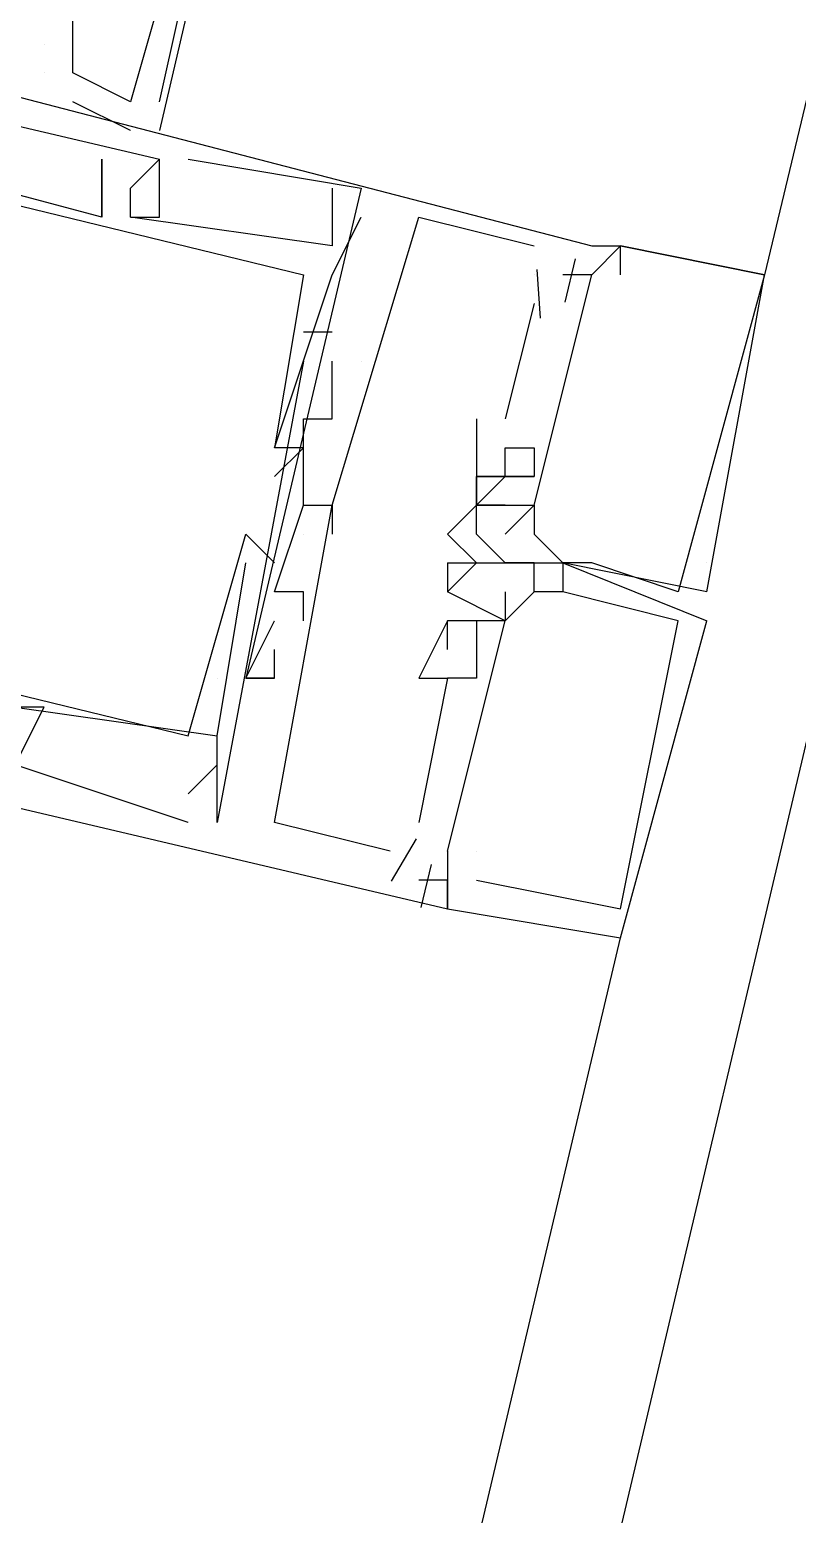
# Model space of a CAD drawing. Header units: feet. Extents: x -84 to 198, y -22 to 181.
# Drawn here: x 115.98 to 116.335, y 67.471 to 68.158 of the extents above; entities that cross this region are included whole.
import ezdxf

# ---------------------------------------------------------------- set-up
doc = ezdxf.new("R2010")
doc.units = ezdxf.units.FT
doc.layers.add('A-LINEA', color=7, linetype='CONTINUOUS')

msp = doc.modelspace()

# ---------------------------------------------------------------- linework, layer by layer
at = {"layer": 'A-LINEA'}
for p, q in [((121.84, 91.1111), (114.56, 60.2978)), ((117.9733, 74.9778), (116.32, 68.0444)), ((116.1333, 68.5111), (116.04, 68.1111)), ((115.9867, 68.1511), (115.9867, 68.1511)), ((115.9867, 68.1511), (115.9867, 68.1511)), ((115.9867, 68.1511), (115.9867, 68.1511)), ((115.9867, 68.1378), (115.9867, 68.1378)), ((115.9867, 68.1378), (115.9867, 68.1378)), ((115.9867, 68.1378), (115.9867, 68.1378)), ((115.9867, 68.1378), (115.9867, 68.1378)), ((115.9867, 68.1378), (115.9867, 68.1378)), ((115.9867, 68.1378), (115.9867, 68.1378)), ((116, 68.1378), (116, 68.1378)), ((116, 68.1378), (116, 68.1378)), ((116, 68.1378), (116, 68.1378)), ((116, 68.1244), (116, 68.1244)), ((116, 68.1244), (116, 68.1244)), ((116, 68.1244), (116, 68.1244)), ((116.0267, 68.1244), (116.0267, 68.1244)), ((116.0267, 68.1244), (116.0267, 68.1244)), ((116.0267, 68.1244), (116.0267, 68.1244)), ((116.0267, 68.1244), (116.0267, 68.1244)), ((116.0267, 68.1244), (116.0267, 68.1244)), ((116.0267, 68.1244), (116.0267, 68.1244)), ((116.04, 68.1244), (116.04, 68.1244)), ((116.04, 68.1244), (116.04, 68.1244)), ((116.04, 68.1244), (116.04, 68.1244)), ((116.0267, 68.1111), (116.0267, 68.1111)), ((116.0267, 68.1111), (116.0267, 68.1111)), ((116.0267, 68.1111), (116.0267, 68.1111)), ((116.0133, 68.0978), (116.0133, 68.0978)), ((116.0133, 68.0978), (116.0133, 68.0978)), ((116.0133, 68.0978), (116.0133, 68.0978)), ((116.0133, 68.0978), (116.0133, 68.0978)), ((116.0133, 68.0978), (116.0133, 68.0978)), ((116.0133, 68.0978), (116.0133, 68.0978)), ((116.0267, 68.0978), (116.0267, 68.0978)), ((116.0267, 68.0978), (116.0267, 68.0978)), ((116.0267, 68.0978), (116.0267, 68.0978)), ((116.0267, 68.0978), (116.0267, 68.0978)), ((116.0267, 68.0978), (116.0267, 68.0978)), ((116.0267, 68.0978), (116.0267, 68.0978)), ((116.0267, 68.0978), (116.0267, 68.0978)), ((116.0267, 68.0978), (116.0267, 68.0978)), ((116.0267, 68.0978), (116.0267, 68.0978)), ((116.0267, 68.0978), (116.0267, 68.0978)), ((116.0267, 68.0978), (116.0267, 68.0978)), ((116.0267, 68.0978), (116.0267, 68.0978)), ((116.0267, 68.0978), (116.0267, 68.0978)), ((116.0267, 68.0978), (116.0267, 68.0978)), ((116.0267, 68.0978), (116.0267, 68.0978)), ((116.04, 68.0978), (116.04, 68.0978)), ((116.04, 68.0978), (116.04, 68.0978)), ((116.04, 68.0978), (116.04, 68.0978)), ((116.04, 68.0978), (116.04, 68.0978)), ((116.04, 68.0978), (116.04, 68.0978)), ((116.04, 68.0978), (116.04, 68.0978)), ((116.0533, 68.0978), (116.0533, 68.0978)), ((116.0533, 68.0978), (116.0533, 68.0978)), ((116.0533, 68.0978), (116.0533, 68.0978)), ((116.0267, 68.0844), (116.0267, 68.0844)), ((116.0267, 68.0844), (116.0267, 68.0844)), ((116.0267, 68.0844), (116.0267, 68.0844)), ((116.0267, 68.0844), (116.0267, 68.0844)), ((116.0267, 68.0844), (116.0267, 68.0844)), ((116.0267, 68.0844), (116.0267, 68.0844)), ((116.0267, 68.0844), (116.0267, 68.0844)), ((116.0267, 68.0844), (116.0267, 68.0844)), ((116.0267, 68.0844), (116.0267, 68.0844)), ((116.12, 68.0844), (116.12, 68.0844)), ((116.12, 68.0844), (116.12, 68.0844)), ((116.12, 68.0844), (116.12, 68.0844)), ((116.12, 68.0844), (116.12, 68.0844)), ((116.12, 68.0844), (116.12, 68.0844)), ((116.12, 68.0844), (116.12, 68.0844)), ((116.1333, 68.0844), (116.1333, 68.0844)), ((116.1333, 68.0844), (116.1333, 68.0844)), ((116.1333, 68.0844), (116.1333, 68.0844)), ((116.0133, 68.0711), (116.0133, 68.0711)), ((116.0133, 68.0711), (116.0133, 68.0711)), ((116.0133, 68.0711), (116.0133, 68.0711)), ((116.0133, 68.0711), (116.0133, 68.0711)), ((116.0133, 68.0711), (116.0133, 68.0711)), ((116.0133, 68.0711), (116.0133, 68.0711)), ((116.0267, 68.0711), (116.0267, 68.0711)), ((116.0267, 68.0711), (116.0267, 68.0711)), ((116.0267, 68.0711), (116.0267, 68.0711)), ((116.0267, 68.0711), (116.0267, 68.0711)), ((116.0267, 68.0711), (116.0267, 68.0711)), ((116.0267, 68.0711), (116.0267, 68.0711)), ((116.0267, 68.0711), (116.0267, 68.0711)), ((116.0267, 68.0711), (116.0267, 68.0711)), ((116.0267, 68.0711), (116.0267, 68.0711)), ((116.04, 68.0711), (116.04, 68.0711)), ((116.04, 68.0711), (116.04, 68.0711)), ((116.04, 68.0711), (116.04, 68.0711)), ((116.1333, 68.0711), (116.1333, 68.0711)), ((116.1333, 68.0711), (116.1333, 68.0711)), ((116.1333, 68.0711), (116.1333, 68.0711)), ((116.1333, 68.0711), (116.1333, 68.0711)), ((116.1333, 68.0711), (116.1333, 68.0711)), ((116.1333, 68.0711), (116.1333, 68.0711)), ((116.16, 68.0711), (116.16, 68.0711)), ((116.16, 68.0711), (116.16, 68.0711)), ((116.16, 68.0711), (116.16, 68.0711)), ((116.12, 68.0578), (116.12, 68.0578)), ((116.12, 68.0578), (116.12, 68.0578)), ((116.12, 68.0578), (116.12, 68.0578)), ((116.12, 68.0578), (116.12, 68.0578)), ((116.12, 68.0578), (116.12, 68.0578)), ((116.12, 68.0578), (116.12, 68.0578)), ((116.2133, 68.0578), (116.2133, 68.0578)), ((116.2133, 68.0578), (116.2133, 68.0578)), ((116.2133, 68.0578), (116.2133, 68.0578)), ((116.24, 68.0578), (116.24, 68.0578)), ((116.24, 68.0578), (116.24, 68.0578)), ((116.24, 68.0578), (116.24, 68.0578)), ((116.24, 68.0578), (116.24, 68.0578)), ((116.24, 68.0578), (116.24, 68.0578)), ((116.24, 68.0578), (116.24, 68.0578)), ((116.2533, 68.0578), (116.2533, 68.0578)), ((116.2533, 68.0578), (116.2533, 68.0578)), ((116.2533, 68.0578), (116.2533, 68.0578)), ((116.2533, 68.0578), (116.2533, 68.0578)), ((116.2533, 68.0578), (116.2533, 68.0578)), ((116.2533, 68.0578), (116.2533, 68.0578)), ((116.2533, 68.0578), (116.2533, 68.0578)), ((116.2533, 68.0578), (116.2533, 68.0578)), ((116.2533, 68.0578), (116.2533, 68.0578)), ((116.2533, 68.0578), (116.2533, 68.0578)), ((116.2533, 68.0578), (116.2533, 68.0578)), ((116.2533, 68.0578), (116.2533, 68.0578)), ((116.2533, 68.0578), (116.2533, 68.0578)), ((116.2533, 68.0578), (116.2533, 68.0578)), ((116.2533, 68.0578), (116.2533, 68.0578)), ((116.2323, 68.0517), (116.2276, 68.0317)), ((116.2323, 68.0517), (116.2276, 68.0317)), ((116.2323, 68.0517), (116.2276, 68.0317)), ((116.1067, 68.0444), (116.1067, 68.0444)), ((116.1067, 68.0444), (116.1067, 68.0444)), ((116.1067, 68.0444), (116.1067, 68.0444)), ((116.1067, 68.0444), (116.1067, 68.0444)), ((116.1067, 68.0444), (116.1067, 68.0444)), ((116.1067, 68.0444), (116.1067, 68.0444)), ((116.12, 68.0444), (116.12, 68.0444)), ((116.12, 68.0444), (116.12, 68.0444)), ((116.12, 68.0444), (116.12, 68.0444)), ((116.12, 68.0444), (116.12, 68.0444)), ((116.12, 68.0444), (116.12, 68.0444)), ((116.12, 68.0444), (116.12, 68.0444)), ((116.2133, 68.0444), (116.2133, 68.0444)), ((116.2133, 68.0444), (116.2133, 68.0444)), ((116.2133, 68.0444), (116.2133, 68.0444)), ((116.2146, 68.0469), (116.2162, 68.0243)), ((116.2146, 68.0469), (116.2162, 68.0243)), ((116.2146, 68.0469), (116.2162, 68.0243)), ((116.2267, 68.0444), (116.2267, 68.0444)), ((116.2267, 68.0444), (116.2267, 68.0444)), ((116.2267, 68.0444), (116.2267, 68.0444)), ((116.24, 68.0444), (116.24, 68.0444)), ((116.24, 68.0444), (116.24, 68.0444)), ((116.24, 68.0444), (116.24, 68.0444)), ((116.24, 68.0444), (116.24, 68.0444)), ((116.24, 68.0444), (116.24, 68.0444)), ((116.24, 68.0444), (116.24, 68.0444)), ((116.24, 68.0444), (116.24, 68.0444)), ((116.24, 68.0444), (116.24, 68.0444)), ((116.24, 68.0444), (116.24, 68.0444)), ((116.2533, 68.0444), (116.2533, 68.0444)), ((116.2533, 68.0444), (116.2533, 68.0444)), ((116.2533, 68.0444), (116.2533, 68.0444)), ((116.2533, 68.0444), (116.2533, 68.0444)), ((116.2533, 68.0444), (116.2533, 68.0444)), ((116.2533, 68.0444), (116.2533, 68.0444)), ((116.32, 68.0444), (116.32, 68.0444)), ((116.32, 68.0444), (116.32, 68.0444)), ((116.32, 68.0444), (116.32, 68.0444)), ((116.32, 68.0444), (116.32, 68.0444)), ((116.32, 68.0444), (116.32, 68.0444)), ((116.32, 68.0444), (116.32, 68.0444)), ((116.32, 68.0444), (116.32, 68.0444)), ((116.32, 68.0444), (116.32, 68.0444)), ((116.32, 68.0444), (116.32, 68.0444)), ((116.32, 68.0444), (116.32, 68.0444)), ((116.32, 68.0444), (116.32, 68.0444)), ((116.32, 68.0444), (116.32, 68.0444)), ((116.2133, 68.0311), (116.2, 67.9778)), ((116.2133, 68.0311), (116.2, 67.9778)), ((116.2133, 68.0311), (116.2, 67.9778)), ((116.2133, 68.0311), (116.2133, 68.0311)), ((116.2133, 68.0311), (116.2133, 68.0311)), ((116.2133, 68.0311), (116.2133, 68.0311)), ((116.12, 68.0178), (116.1067, 68.0178)), ((116.1067, 68.0178), (116.1067, 68.0178)), ((116.12, 68.0178), (116.1067, 68.0178)), ((116.1067, 68.0178), (116.1067, 68.0178)), ((116.12, 68.0178), (116.1067, 68.0178)), ((116.1067, 68.0178), (116.1067, 68.0178)), ((116.12, 68.0178), (116.12, 68.0178)), ((116.12, 68.0178), (116.12, 68.0178)), ((116.12, 68.0178), (116.12, 68.0178)), ((116.1067, 68.0044), (116.0667, 67.7911)), ((116.1067, 68.0044), (116.0667, 67.7911)), ((116.1067, 68.0044), (116.0667, 67.7911)), ((116.1067, 68.0044), (116.1067, 68.0044)), ((116.1067, 68.0044), (116.1067, 68.0044)), ((116.1067, 68.0044), (116.1067, 68.0044)), ((116.12, 67.9778), (116.12, 68.0044)), ((116.12, 68.0044), (116.12, 68.0044)), ((116.12, 68.0044), (116.12, 68.0044)), ((116.12, 67.9778), (116.12, 68.0044)), ((116.12, 68.0044), (116.12, 68.0044)), ((116.12, 68.0044), (116.12, 68.0044)), ((116.12, 67.9778), (116.12, 68.0044)), ((116.12, 68.0044), (116.12, 68.0044)), ((116.12, 68.0044), (116.12, 68.0044)), ((116.1333, 68.0044), (116.1333, 68.0044)), ((116.1333, 68.0044), (116.1333, 68.0044)), ((116.1333, 68.0044), (116.1333, 68.0044)), ((116.1333, 68.0044), (116.1333, 68.0044)), ((116.1333, 68.0044), (116.1333, 68.0044)), ((116.1333, 68.0044), (116.1333, 68.0044)), ((116.12, 67.9911), (116.12, 67.9911)), ((116.12, 67.9911), (116.12, 67.9911)), ((116.12, 67.9911), (116.12, 67.9911)), ((116.1067, 67.9778), (116.1067, 67.9778)), ((116.1067, 67.9778), (116.1067, 67.9778)), ((116.1067, 67.9778), (116.1067, 67.9778)), ((116.12, 67.9778), (116.12, 67.9778)), ((116.12, 67.9778), (116.12, 67.9778)), ((116.12, 67.9778), (116.12, 67.9778)), ((116.12, 67.9778), (116.12, 67.9778)), ((116.12, 67.9778), (116.12, 67.9778)), ((116.12, 67.9778), (116.12, 67.9778)), ((116.1867, 67.9778), (116.1867, 67.9778)), ((116.1867, 67.9778), (116.1867, 67.9778)), ((116.1867, 67.9778), (116.1867, 67.9778)), ((116.2, 67.9778), (116.2, 67.9778)), ((116.2, 67.9778), (116.2, 67.9778)), ((116.2, 67.9778), (116.2, 67.9778)), ((116.2, 67.9778), (116.2, 67.9778)), ((116.2, 67.9778), (116.2, 67.9778)), ((116.2, 67.9778), (116.2, 67.9778)), ((116.0933, 67.9644), (116.0933, 67.9644)), ((116.0933, 67.9644), (116.0933, 67.9644)), ((116.0933, 67.9644), (116.0933, 67.9644)), ((116.0933, 67.9644), (116.0933, 67.9644)), ((116.0933, 67.9644), (116.0933, 67.9644)), ((116.0933, 67.9644), (116.0933, 67.9644)), ((116.0933, 67.9644), (116.0933, 67.9644)), ((116.0933, 67.9644), (116.0933, 67.9644)), ((116.0933, 67.9644), (116.0933, 67.9644)), ((116.0933, 67.9644), (116.0933, 67.9644)), ((116.0933, 67.9644), (116.0933, 67.9644)), ((116.0933, 67.9644), (116.0933, 67.9644)), ((116.1067, 67.9644), (116.1067, 67.9644)), ((116.1067, 67.9644), (116.1067, 67.9644)), ((116.1067, 67.9644), (116.1067, 67.9644)), ((116.1067, 67.9644), (116.1067, 67.9644)), ((116.1067, 67.9644), (116.1067, 67.9644)), ((116.1067, 67.9644), (116.1067, 67.9644)), ((116.2, 67.9644), (116.2, 67.9644)), ((116.2, 67.9644), (116.2, 67.9644)), ((116.2, 67.9644), (116.2, 67.9644)), ((116.2133, 67.9644), (116.2133, 67.9644)), ((116.2133, 67.9644), (116.2133, 67.9644)), ((116.2133, 67.9644), (116.2133, 67.9644)), ((116.0933, 67.9511), (116.0933, 67.9511)), ((116.0933, 67.9511), (116.0933, 67.9511)), ((116.0933, 67.9511), (116.0933, 67.9511)), ((116.0933, 67.9511), (116.0933, 67.9511)), ((116.0933, 67.9511), (116.0933, 67.9511)), ((116.0933, 67.9511), (116.0933, 67.9511)), ((116.1867, 67.9511), (116.1867, 67.9511)), ((116.1867, 67.9511), (116.1867, 67.9511)), ((116.1867, 67.9511), (116.1867, 67.9511)), ((116.1867, 67.9511), (116.1867, 67.9511)), ((116.1867, 67.9511), (116.1867, 67.9511)), ((116.1867, 67.9511), (116.1867, 67.9511)), ((116.1867, 67.9511), (116.1867, 67.9511)), ((116.1867, 67.9511), (116.1867, 67.9511)), ((116.1867, 67.9511), (116.1867, 67.9511)), ((116.1867, 67.9511), (116.1867, 67.9511)), ((116.1867, 67.9511), (116.1867, 67.9511)), ((116.1867, 67.9511), (116.1867, 67.9511)), ((116.1867, 67.9511), (116.1867, 67.9511)), ((116.1867, 67.9511), (116.1867, 67.9511)), ((116.1867, 67.9511), (116.1867, 67.9511)), ((116.1867, 67.9511), (116.1867, 67.9511)), ((116.1867, 67.9511), (116.1867, 67.9511)), ((116.1867, 67.9511), (116.1867, 67.9511)), ((116.1867, 67.9511), (116.1867, 67.9511)), ((116.1867, 67.9511), (116.1867, 67.9511)), ((116.1867, 67.9511), (116.1867, 67.9511)), ((116.2, 67.9511), (116.2, 67.9511)), ((116.2, 67.9511), (116.2, 67.9511)), ((116.2, 67.9511), (116.2, 67.9511)), ((116.2, 67.9511), (116.2, 67.9511)), ((116.2, 67.9511), (116.2, 67.9511)), ((116.2, 67.9511), (116.2, 67.9511)), ((116.2, 67.9511), (116.2, 67.9511)), ((116.2, 67.9511), (116.2, 67.9511)), ((116.2, 67.9511), (116.2, 67.9511)), ((116.2133, 67.9511), (116.2133, 67.9511)), ((116.2133, 67.9511), (116.2133, 67.9511)), ((116.2133, 67.9511), (116.2133, 67.9511)), ((116.2133, 67.9511), (116.2133, 67.9511)), ((116.2133, 67.9511), (116.2133, 67.9511)), ((116.2133, 67.9511), (116.2133, 67.9511)), ((116.1067, 67.9378), (116.1067, 67.9378)), ((116.1067, 67.9378), (116.1067, 67.9378)), ((116.1067, 67.9378), (116.1067, 67.9378)), ((116.1067, 67.9378), (116.1067, 67.9378)), ((116.1067, 67.9378), (116.1067, 67.9378)), ((116.1067, 67.9378), (116.1067, 67.9378)), ((116.12, 67.9378), (116.12, 67.9378)), ((116.12, 67.9378), (116.12, 67.9378)), ((116.12, 67.9378), (116.12, 67.9378)), ((116.12, 67.9378), (116.12, 67.9378)), ((116.12, 67.9378), (116.12, 67.9378)), ((116.12, 67.9378), (116.12, 67.9378)), ((116.12, 67.9378), (116.12, 67.9378)), ((116.12, 67.9378), (116.12, 67.9378)), ((116.12, 67.9378), (116.12, 67.9378)), ((116.1867, 67.9378), (116.1867, 67.9378)), ((116.1867, 67.9378), (116.1867, 67.9378)), ((116.1867, 67.9378), (116.1867, 67.9378)), ((116.1867, 67.9378), (116.1867, 67.9378)), ((116.1867, 67.9378), (116.1867, 67.9378)), ((116.1867, 67.9378), (116.1867, 67.9378)), ((116.1867, 67.9378), (116.1867, 67.9378)), ((116.1867, 67.9378), (116.1867, 67.9378)), ((116.1867, 67.9378), (116.1867, 67.9378)), ((116.1867, 67.9378), (116.1867, 67.9378)), ((116.1867, 67.9378), (116.1867, 67.9378)), ((116.1867, 67.9378), (116.1867, 67.9378)), ((116.1867, 67.9378), (116.1867, 67.9378)), ((116.1867, 67.9378), (116.1867, 67.9378)), ((116.1867, 67.9378), (116.1867, 67.9378)), ((116.1867, 67.9378), (116.1867, 67.9378)), ((116.1867, 67.9378), (116.1867, 67.9378)), ((116.1867, 67.9378), (116.1867, 67.9378)), ((116.1867, 67.9378), (116.1867, 67.9378)), ((116.1867, 67.9378), (116.1867, 67.9378)), ((116.1867, 67.9378), (116.1867, 67.9378)), ((116.1867, 67.9378), (116.1867, 67.9378)), ((116.1867, 67.9378), (116.1867, 67.9378)), ((116.1867, 67.9378), (116.1867, 67.9378)), ((116.1867, 67.9378), (116.1867, 67.9378)), ((116.1867, 67.9378), (116.1867, 67.9378)), ((116.1867, 67.9378), (116.1867, 67.9378)), ((116.2, 67.9378), (116.2, 67.9378)), ((116.2, 67.9378), (116.2, 67.9378)), ((116.2, 67.9378), (116.2, 67.9378)), ((116.2, 67.9378), (116.2, 67.9378)), ((116.2, 67.9378), (116.2, 67.9378)), ((116.2, 67.9378), (116.2, 67.9378)), ((116.2133, 67.9378), (116.2133, 67.9378)), ((116.2133, 67.9378), (116.2133, 67.9378)), ((116.2133, 67.9378), (116.2133, 67.9378)), ((116.2133, 67.9378), (116.2133, 67.9378)), ((116.2133, 67.9378), (116.2133, 67.9378)), ((116.2133, 67.9378), (116.2133, 67.9378)), ((116.2133, 67.9378), (116.2133, 67.9378)), ((116.2133, 67.9378), (116.2133, 67.9378)), ((116.2133, 67.9378), (116.2133, 67.9378)), ((116.2133, 67.9378), (116.2133, 67.9378)), ((116.2133, 67.9378), (116.2133, 67.9378)), ((116.2133, 67.9378), (116.2133, 67.9378)), ((116.2133, 67.9378), (116.2133, 67.9378)), ((116.2133, 67.9378), (116.2133, 67.9378)), ((116.2133, 67.9378), (116.2133, 67.9378)), ((116.08, 67.9244), (116.08, 67.9244)), ((116.08, 67.9244), (116.08, 67.9244)), ((116.08, 67.9244), (116.08, 67.9244)), ((116.1067, 67.9244), (116.1067, 67.9244)), ((116.1067, 67.9244), (116.1067, 67.9244)), ((116.1067, 67.9244), (116.1067, 67.9244)), ((116.1067, 67.9244), (116.1067, 67.9244)), ((116.1067, 67.9244), (116.1067, 67.9244)), ((116.1067, 67.9244), (116.1067, 67.9244)), ((116.12, 67.9244), (116.12, 67.9244)), ((116.12, 67.9244), (116.12, 67.9244)), ((116.12, 67.9244), (116.12, 67.9244)), ((116.12, 67.9244), (116.12, 67.9244)), ((116.12, 67.9244), (116.12, 67.9244)), ((116.12, 67.9244), (116.12, 67.9244)), ((116.12, 67.9244), (116.12, 67.9244)), ((116.12, 67.9244), (116.12, 67.9244)), ((116.12, 67.9244), (116.12, 67.9244)), ((116.1867, 67.9111), (116.1733, 67.9244)), ((116.1733, 67.9244), (116.1733, 67.9244)), ((116.1867, 67.9111), (116.1733, 67.9244)), ((116.1733, 67.9244), (116.1733, 67.9244)), ((116.1867, 67.9111), (116.1733, 67.9244)), ((116.1733, 67.9244), (116.1733, 67.9244)), ((116.1733, 67.9244), (116.1733, 67.9244)), ((116.1733, 67.9244), (116.1733, 67.9244)), ((116.1733, 67.9244), (116.1733, 67.9244)), ((116.1733, 67.9244), (116.1733, 67.9244)), ((116.1733, 67.9244), (116.1733, 67.9244)), ((116.1733, 67.9244), (116.1733, 67.9244)), ((116.1867, 67.9244), (116.1867, 67.9244)), ((116.1867, 67.9244), (116.1867, 67.9244)), ((116.1867, 67.9244), (116.1867, 67.9244)), ((116.1867, 67.9244), (116.1867, 67.9244)), ((116.1867, 67.9244), (116.1867, 67.9244)), ((116.1867, 67.9244), (116.1867, 67.9244)), ((116.2, 67.9244), (116.2, 67.9244)), ((116.2, 67.9244), (116.2, 67.9244)), ((116.2, 67.9244), (116.2, 67.9244)), ((116.2, 67.9244), (116.2, 67.9244)), ((116.2, 67.9244), (116.2, 67.9244)), ((116.2, 67.9244), (116.2, 67.9244)), ((116.2133, 67.9244), (116.2133, 67.9244)), ((116.2133, 67.9244), (116.2133, 67.9244)), ((116.2133, 67.9244), (116.2133, 67.9244)), ((116.2133, 67.9244), (116.2133, 67.9244)), ((116.2133, 67.9244), (116.2133, 67.9244)), ((116.2133, 67.9244), (116.2133, 67.9244)), ((116.08, 67.9111), (116.08, 67.9111)), ((116.08, 67.9111), (116.08, 67.9111)), ((116.08, 67.9111), (116.08, 67.9111)), ((116.0933, 67.9111), (116.0933, 67.9111)), ((116.0933, 67.9111), (116.0933, 67.9111)), ((116.0933, 67.9111), (116.0933, 67.9111)), ((116.1733, 67.9111), (116.1733, 67.8978)), ((116.1733, 67.9111), (116.1733, 67.9111)), ((116.1733, 67.9111), (116.1733, 67.8978)), ((116.1733, 67.9111), (116.1733, 67.9111)), ((116.1733, 67.9111), (116.1733, 67.8978)), ((116.1733, 67.9111), (116.1733, 67.9111)), ((116.1733, 67.9111), (116.1867, 67.9111)), ((116.1733, 67.9111), (116.1733, 67.9111)), ((116.1733, 67.9111), (116.1867, 67.9111)), ((116.1733, 67.9111), (116.1733, 67.9111)), ((116.1733, 67.9111), (116.1867, 67.9111)), ((116.1733, 67.9111), (116.1733, 67.9111)), ((116.1733, 67.9111), (116.1867, 67.9111)), ((116.1733, 67.9111), (116.1733, 67.9111)), ((116.1733, 67.9111), (116.1867, 67.9111)), ((116.1733, 67.9111), (116.1733, 67.9111)), ((116.1733, 67.9111), (116.1867, 67.9111)), ((116.1733, 67.9111), (116.1733, 67.9111)), ((116.1867, 67.9111), (116.1867, 67.9111)), ((116.1867, 67.9111), (116.1867, 67.9111)), ((116.1867, 67.9111), (116.1867, 67.9111)), ((116.1867, 67.9111), (116.1867, 67.9111)), ((116.1867, 67.9111), (116.1867, 67.9111)), ((116.1867, 67.9111), (116.1867, 67.9111)), ((116.1867, 67.9111), (116.1867, 67.9111)), ((116.1867, 67.9111), (116.1867, 67.9111)), ((116.1867, 67.9111), (116.1867, 67.9111)), ((116.1867, 67.9111), (116.1867, 67.9111)), ((116.1867, 67.9111), (116.1867, 67.9111)), ((116.1867, 67.9111), (116.1867, 67.9111)), ((116.2, 67.9111), (116.2, 67.9111)), ((116.2, 67.9111), (116.2, 67.9111)), ((116.2, 67.9111), (116.2, 67.9111)), ((116.2, 67.9111), (116.2, 67.9111)), ((116.2, 67.9111), (116.2, 67.9111)), ((116.2, 67.9111), (116.2, 67.9111)), ((116.2, 67.9111), (116.2, 67.9111)), ((116.2, 67.9111), (116.2, 67.9111)), ((116.2, 67.9111), (116.2, 67.9111)), ((116.2, 67.9111), (116.2, 67.9111)), ((116.2, 67.9111), (116.2, 67.9111)), ((116.2, 67.9111), (116.2, 67.9111)), ((116.2, 67.9111), (116.2, 67.9111)), ((116.2, 67.9111), (116.2, 67.9111)), ((116.2, 67.9111), (116.2, 67.9111)), ((116.2, 67.9111), (116.2, 67.9111)), ((116.2, 67.9111), (116.2, 67.9111)), ((116.2, 67.9111), (116.2, 67.9111)), ((116.2133, 67.9111), (116.2133, 67.9111)), ((116.2133, 67.9111), (116.2133, 67.9111)), ((116.2133, 67.9111), (116.2133, 67.9111)), ((116.2133, 67.9111), (116.2133, 67.9111)), ((116.2133, 67.9111), (116.2133, 67.9111)), ((116.2133, 67.9111), (116.2133, 67.9111)), ((116.2133, 67.9111), (116.2133, 67.9111)), ((116.2133, 67.9111), (116.2133, 67.9111)), ((116.2133, 67.9111), (116.2133, 67.9111)), ((116.2267, 67.9111), (116.2267, 67.9111)), ((116.2267, 67.9111), (116.2267, 67.9111)), ((116.2267, 67.9111), (116.2267, 67.9111)), ((116.2267, 67.9111), (116.2267, 67.9111)), ((116.2267, 67.9111), (116.2267, 67.9111)), ((116.2267, 67.9111), (116.2267, 67.9111)), ((116.2267, 67.9111), (116.2267, 67.9111)), ((116.2267, 67.9111), (116.2267, 67.9111)), ((116.2267, 67.9111), (116.2267, 67.9111)), ((116.2267, 67.9111), (116.2267, 67.9111)), ((116.2267, 67.9111), (116.2267, 67.9111)), ((116.2267, 67.9111), (116.2267, 67.9111)), ((116.2267, 67.9111), (116.2267, 67.9111)), ((116.2267, 67.9111), (116.2267, 67.9111)), ((116.2267, 67.9111), (116.2267, 67.9111)), ((116.2267, 67.9111), (116.2267, 67.9111)), ((116.2267, 67.9111), (116.2267, 67.9111)), ((116.2267, 67.9111), (116.2267, 67.9111)), ((116.2267, 67.9111), (116.2267, 67.9111)), ((116.2267, 67.9111), (116.2267, 67.9111)), ((116.2267, 67.9111), (116.2267, 67.9111)), ((116.24, 67.9111), (116.24, 67.9111)), ((116.24, 67.9111), (116.24, 67.9111)), ((116.24, 67.9111), (116.24, 67.9111)), ((116.24, 67.9111), (116.24, 67.9111)), ((116.24, 67.9111), (116.24, 67.9111)), ((116.24, 67.9111), (116.24, 67.9111)), ((116.24, 67.9111), (116.24, 67.9111)), ((116.24, 67.9111), (116.24, 67.9111)), ((116.24, 67.9111), (116.24, 67.9111)), ((116.24, 67.9111), (116.24, 67.9111)), ((116.24, 67.9111), (116.24, 67.9111)), ((116.24, 67.9111), (116.24, 67.9111)), ((116.2933, 67.9111), (116.2933, 67.9111)), ((116.2933, 67.9111), (116.2933, 67.9111)), ((116.0933, 67.8978), (116.0933, 67.8978)), ((116.0933, 67.8978), (116.0933, 67.8978)), ((116.0933, 67.8978), (116.0933, 67.8978)), ((116.1067, 67.8978), (116.1067, 67.8978)), ((116.1067, 67.8978), (116.1067, 67.8978)), ((116.1067, 67.8978), (116.1067, 67.8978)), ((116.1733, 67.8978), (116.1733, 67.8978)), ((116.1733, 67.8978), (116.1733, 67.8978)), ((116.1733, 67.8978), (116.1733, 67.8978)), ((116.1733, 67.8978), (116.1733, 67.8978)), ((116.1733, 67.8978), (116.1733, 67.8978)), ((116.1733, 67.8978), (116.1733, 67.8978)), ((116.2, 67.8978), (116.2, 67.8978)), ((116.2, 67.8978), (116.2, 67.8978)), ((116.2, 67.8978), (116.2, 67.8978)), ((116.2133, 67.8978), (116.2133, 67.8978)), ((116.2133, 67.8978), (116.2133, 67.8978)), ((116.2133, 67.8978), (116.2133, 67.8978)), ((116.2133, 67.8978), (116.2133, 67.8978)), ((116.2133, 67.8978), (116.2133, 67.8978)), ((116.2133, 67.8978), (116.2133, 67.8978)), ((116.2267, 67.8978), (116.2267, 67.8978)), ((116.2267, 67.8978), (116.2267, 67.8978)), ((116.2267, 67.8978), (116.2267, 67.8978)), ((116.2267, 67.8978), (116.2267, 67.8978)), ((116.2267, 67.8978), (116.2267, 67.8978)), ((116.2267, 67.8978), (116.2267, 67.8978)), ((116.28, 67.8978), (116.28, 67.8978)), ((116.28, 67.8978), (116.28, 67.8978)), ((116.28, 67.8978), (116.28, 67.8978)), ((116.28, 67.8978), (116.28, 67.8978)), ((116.28, 67.8978), (116.28, 67.8978)), ((116.28, 67.8978), (116.28, 67.8978)), ((116.2933, 67.8978), (116.2933, 67.8978)), ((116.2933, 67.8978), (116.2933, 67.8978)), ((116.2933, 67.8978), (116.2933, 67.8978)), ((116.2933, 67.8978), (116.2933, 67.8978)), ((116.2933, 67.8978), (116.2933, 67.8978)), ((116.2933, 67.8978), (116.2933, 67.8978)), ((116.2933, 67.8978), (116.2933, 67.8978)), ((116.2933, 67.8978), (116.2933, 67.8978)), ((116.2933, 67.8978), (116.2933, 67.8978)), ((116.0933, 67.8844), (116.0933, 67.8844)), ((116.0933, 67.8844), (116.0933, 67.8844)), ((116.0933, 67.8844), (116.0933, 67.8844)), ((116.1067, 67.8844), (116.1067, 67.8844)), ((116.1067, 67.8844), (116.1067, 67.8844)), ((116.1067, 67.8844), (116.1067, 67.8844)), ((116.1733, 67.8844), (116.1733, 67.8844)), ((116.1733, 67.8844), (116.1733, 67.8844)), ((116.1733, 67.8844), (116.1733, 67.8844)), ((116.1733, 67.8844), (116.1733, 67.8844)), ((116.1733, 67.8844), (116.1733, 67.8844)), ((116.1733, 67.8844), (116.1733, 67.8844)), ((116.1867, 67.8844), (116.1867, 67.8844)), ((116.1867, 67.8844), (116.1867, 67.8844)), ((116.1867, 67.8844), (116.1867, 67.8844)), ((116.1867, 67.8844), (116.1867, 67.8844)), ((116.1867, 67.8844), (116.1867, 67.8844)), ((116.1867, 67.8844), (116.1867, 67.8844)), ((116.2, 67.8844), (116.2, 67.8844)), ((116.2, 67.8844), (116.2, 67.8844)), ((116.2, 67.8844), (116.2, 67.8844)), ((116.2, 67.8844), (116.2, 67.8844)), ((116.2, 67.8844), (116.2, 67.8844)), ((116.2, 67.8844), (116.2, 67.8844)), ((116.28, 67.8844), (116.28, 67.8844)), ((116.28, 67.8844), (116.28, 67.8844)), ((116.28, 67.8844), (116.28, 67.8844)), ((116.2933, 67.8844), (116.2933, 67.8844)), ((116.2933, 67.8844), (116.2933, 67.8844)), ((116.2933, 67.8844), (116.2933, 67.8844)), ((116.2933, 67.8844), (116.2933, 67.8844)), ((116.2933, 67.8844), (116.2933, 67.8844)), ((116.2933, 67.8844), (116.2933, 67.8844)), ((116.2933, 67.8844), (116.2933, 67.8844)), ((116.2933, 67.8844), (116.2933, 67.8844)), ((116.2933, 67.8844), (116.2933, 67.8844)), ((116.2933, 67.8844), (116.2933, 67.8844)), ((116.2933, 67.8844), (116.2933, 67.8844)), ((116.0933, 67.8711), (116.0933, 67.8711)), ((116.0933, 67.8711), (116.0933, 67.8711)), ((116.0933, 67.8711), (116.0933, 67.8711)), ((116.1733, 67.8711), (116.1733, 67.8711)), ((116.1733, 67.8711), (116.1733, 67.8711)), ((116.1733, 67.8711), (116.1733, 67.8711)), ((116.1867, 67.8711), (116.1867, 67.8711)), ((116.1867, 67.8711), (116.1867, 67.8711)), ((116.1867, 67.8711), (116.1867, 67.8711)), ((116.0667, 67.8578), (116.0667, 67.8578)), ((116.0667, 67.8578), (116.0667, 67.8578)), ((116.0667, 67.8578), (116.0667, 67.8578)), ((116.0667, 67.8578), (116.0667, 67.8578)), ((116.0667, 67.8578), (116.0667, 67.8578)), ((116.0667, 67.8578), (116.0667, 67.8578)), ((116.08, 67.8578), (116.08, 67.8578)), ((116.08, 67.8578), (116.08, 67.8578)), ((116.08, 67.8578), (116.08, 67.8578)), ((116.08, 67.8578), (116.08, 67.8578)), ((116.08, 67.8578), (116.08, 67.8578)), ((116.08, 67.8578), (116.08, 67.8578)), ((116.08, 67.8578), (116.08, 67.8578)), ((116.08, 67.8578), (116.08, 67.8578)), ((116.08, 67.8578), (116.08, 67.8578)), ((116.0933, 67.8578), (116.0933, 67.8578)), ((116.0933, 67.8578), (116.0933, 67.8578)), ((116.0933, 67.8578), (116.0933, 67.8578)), ((116.0933, 67.8578), (116.0933, 67.8578)), ((116.0933, 67.8578), (116.0933, 67.8578)), ((116.0933, 67.8578), (116.0933, 67.8578)), ((116.16, 67.8578), (116.16, 67.8578)), ((116.16, 67.8578), (116.16, 67.8578)), ((116.16, 67.8578), (116.16, 67.8578)), ((116.1733, 67.8578), (116.1733, 67.8578)), ((116.1733, 67.8578), (116.1733, 67.8578)), ((116.1733, 67.8578), (116.1733, 67.8578)), ((116.1733, 67.8578), (116.1733, 67.8578)), ((116.1733, 67.8578), (116.1733, 67.8578)), ((116.1733, 67.8578), (116.1733, 67.8578)), ((116.1867, 67.8578), (116.1867, 67.8578)), ((116.1867, 67.8578), (116.1867, 67.8578)), ((116.1867, 67.8578), (116.1867, 67.8578)), ((115.9867, 67.8444), (115.9867, 67.8444)), ((115.9867, 67.8444), (115.9867, 67.8444)), ((115.9867, 67.8444), (115.9867, 67.8444)), ((116.0533, 67.8311), (116.0533, 67.8311)), ((116.0533, 67.8311), (116.0533, 67.8311)), ((116.0533, 67.8311), (116.0533, 67.8311)), ((116.0667, 67.8311), (116.0667, 67.8311)), ((116.0667, 67.8311), (116.0667, 67.8311)), ((116.0667, 67.8311), (116.0667, 67.8311)), ((116.0667, 67.8311), (116.0667, 67.8311)), ((116.0667, 67.8311), (116.0667, 67.8311)), ((116.0667, 67.8311), (116.0667, 67.8311)), ((116.0667, 67.8178), (116.0533, 67.8044)), ((116.0667, 67.8178), (116.0533, 67.8044)), ((116.0667, 67.8178), (116.0533, 67.8044)), ((116.0667, 67.8178), (116.0667, 67.8178)), ((116.0667, 67.8178), (116.0667, 67.8178)), ((116.0667, 67.8178), (116.0667, 67.8178)), ((116.0533, 67.8044), (116.0533, 67.8044)), ((116.0533, 67.8044), (116.0533, 67.8044)), ((116.0533, 67.8044), (116.0533, 67.8044)), ((116.0533, 67.7911), (116.0533, 67.7911)), ((116.0533, 67.7911), (116.0533, 67.7911)), ((116.0533, 67.7911), (116.0533, 67.7911)), ((116.0667, 67.7911), (116.0667, 67.7911)), ((116.0667, 67.7911), (116.0667, 67.7911)), ((116.0667, 67.7911), (116.0667, 67.7911)), ((116.0667, 67.7911), (116.0667, 67.7911)), ((116.0667, 67.7911), (116.0667, 67.7911)), ((116.0667, 67.7911), (116.0667, 67.7911)), ((116.0933, 67.7911), (116.0933, 67.7911)), ((116.0933, 67.7911), (116.0933, 67.7911)), ((116.0933, 67.7911), (116.0933, 67.7911)), ((116.16, 67.7911), (116.16, 67.7911)), ((116.16, 67.7911), (116.16, 67.7911)), ((116.16, 67.7911), (116.16, 67.7911)), ((116.1588, 67.7835), (116.1472, 67.764)), ((116.1588, 67.7835), (116.1472, 67.764)), ((116.1588, 67.7835), (116.1472, 67.764)), ((116.1467, 67.7778), (116.1467, 67.7778)), ((116.1467, 67.7778), (116.1467, 67.7778)), ((116.1467, 67.7778), (116.1467, 67.7778)), ((116.1733, 67.7778), (116.1733, 67.7778)), ((116.1733, 67.7778), (116.1733, 67.7778)), ((116.1733, 67.7778), (116.1733, 67.7778)), ((116.1733, 67.7778), (116.1733, 67.7778)), ((116.1733, 67.7778), (116.1733, 67.7778)), ((116.1733, 67.7778), (116.1733, 67.7778)), ((116.1867, 67.7778), (116.1867, 67.7778)), ((116.1867, 67.7778), (116.1867, 67.7778)), ((116.1867, 67.7778), (116.1867, 67.7778)), ((116.1867, 67.7778), (116.1867, 67.7778)), ((116.1867, 67.7778), (116.1867, 67.7778)), ((116.1867, 67.7778), (116.1867, 67.7778)), ((116.1657, 67.7717), (116.1609, 67.7517)), ((116.1657, 67.7717), (116.1609, 67.7517)), ((116.1657, 67.7717), (116.1609, 67.7517)), ((116.16, 67.7644), (116.16, 67.7644)), ((116.16, 67.7644), (116.16, 67.7644)), ((116.16, 67.7644), (116.16, 67.7644)), ((116.1733, 67.7644), (116.1733, 67.7644)), ((116.1733, 67.7644), (116.1733, 67.7644)), ((116.1733, 67.7644), (116.1733, 67.7644)), ((116.1867, 67.7644), (116.1867, 67.7644)), ((116.1867, 67.7644), (116.1867, 67.7644)), ((116.1867, 67.7644), (116.1867, 67.7644)), ((116.1733, 67.7511), (116.1733, 67.7511)), ((116.1733, 67.7511), (116.1733, 67.7511)), ((116.1733, 67.7511), (116.1733, 67.7511)), ((116.1733, 67.7511), (116.1733, 67.7511)), ((116.1733, 67.7511), (116.1733, 67.7511)), ((116.1733, 67.7511), (116.1733, 67.7511)), ((116.2533, 67.7511), (116.2533, 67.7511)), ((116.2533, 67.7511), (116.2533, 67.7511)), ((116.2533, 67.7511), (116.2533, 67.7511)), ((114.6133, 60.8044), (116.2533, 67.7378)), ((116.2533, 67.7378), (116.2533, 67.7378)), ((116.2533, 67.7378), (116.2533, 67.7378)), ((116.2533, 67.7378), (116.2533, 67.7378))]:
    msp.add_line(p, q, dxfattribs=at)
for points in [[(116.04, 68.1244), (116.0667, 68.2444), (116.0533, 68.2578), (116.0533, 68.2444), (116.0667, 68.2444), (116.0533, 68.2178), (116.0533, 68.2311), (116.0533, 68.2178), (116.0267, 68.1244), (116, 68.1378), (116, 68.1644), (115.9867, 68.1644), (115.96, 68.1778), (115.9333, 68.1778), (115.92, 68.1778), (115.9067, 68.1511), (115.8667, 68.1644), (115.8933, 68.2578), (115.9067, 68.2578), (115.8933, 68.2578), (115.9067, 68.2844), (115.9067, 68.2711), (115.9067, 68.2844), (115.7067, 68.3378)], [(116.04, 68.1244), (116.0667, 68.2444), (116.0533, 68.2578), (116.0533, 68.2444), (116.0667, 68.2444), (116.0533, 68.2178), (116.0533, 68.2311), (116.0533, 68.2178), (116.0267, 68.1244), (116, 68.1378), (116, 68.1644), (115.9867, 68.1644), (115.96, 68.1778), (115.9333, 68.1778), (115.92, 68.1778), (115.9067, 68.1511), (115.8667, 68.1644), (115.8933, 68.2578), (115.9067, 68.2578), (115.8933, 68.2578), (115.9067, 68.2844), (115.9067, 68.2711), (115.9067, 68.2844), (115.7067, 68.3378)], [(116.04, 68.1244), (116.0667, 68.2444), (116.0533, 68.2578), (116.0533, 68.2444), (116.0667, 68.2444), (116.0533, 68.2178), (116.0533, 68.2311), (116.0533, 68.2178), (116.0267, 68.1244), (116, 68.1378), (116, 68.1644), (115.9867, 68.1644), (115.96, 68.1778), (115.9333, 68.1778), (115.92, 68.1778), (115.9067, 68.1511), (115.8667, 68.1644), (115.8933, 68.2578), (115.9067, 68.2578), (115.8933, 68.2578), (115.9067, 68.2844), (115.9067, 68.2711), (115.9067, 68.2844), (115.7067, 68.3378)], [(115.5733, 68.2311), (116.24, 68.0578), (116.2533, 68.0578)], [(115.5733, 68.2311), (116.24, 68.0578), (116.2533, 68.0578)], [(115.5733, 68.2311), (116.24, 68.0578), (116.2533, 68.0578)], [(116.0133, 68.0978), (116.0133, 68.0711), (115.6133, 68.1778), (115.6133, 68.1911), (115.5867, 68.1911), (115.5867, 68.2044), (115.5867, 68.1911), (115.6133, 68.1911), (115.5867, 68.0978), (115.5867, 68.0844), (115.6133, 68.1644), (116.1067, 68.0444), (116.0933, 67.9644), (116.0933, 67.9644)], [(115.5867, 68.1778), (115.6, 68.1778), (115.6, 68.1911), (115.5867, 68.1911), (115.5867, 68.2044), (116.04, 68.0978), (116.0267, 68.0844)], [(116.0133, 68.0978), (116.0133, 68.0711), (115.6133, 68.1778), (115.6133, 68.1911), (115.5867, 68.1911), (115.5867, 68.2044), (115.5867, 68.1911), (115.6133, 68.1911), (115.5867, 68.0978), (115.5867, 68.0844), (115.6133, 68.1644), (116.1067, 68.0444), (116.0933, 67.9644), (116.0933, 67.9644)], [(115.5867, 68.1778), (115.6, 68.1778), (115.6, 68.1911), (115.5867, 68.1911), (115.5867, 68.2044), (116.04, 68.0978), (116.0267, 68.0844)], [(116.0133, 68.0978), (116.0133, 68.0711), (115.6133, 68.1778), (115.6133, 68.1911), (115.5867, 68.1911), (115.5867, 68.2044), (115.5867, 68.1911), (115.6133, 68.1911), (115.5867, 68.0978), (115.5867, 68.0844), (115.6133, 68.1644), (116.1067, 68.0444), (116.0933, 67.9644), (116.0933, 67.9644)], [(115.5867, 68.1778), (115.6, 68.1778), (115.6, 68.1911), (115.5867, 68.1911), (115.5867, 68.2044), (116.04, 68.0978), (116.0267, 68.0844)], [(116.0133, 68.0978), (116.0133, 68.0711), (115.6133, 68.1778), (115.6133, 68.1911), (115.5867, 68.1911), (115.5867, 68.2044), (115.5867, 68.1911), (115.6133, 68.1911), (115.5867, 68.0978), (115.5867, 68.0844), (115.6133, 68.1644), (116.1067, 68.0444), (116.0933, 67.9644), (116.0933, 67.9644)], [(116.0133, 68.0978), (116.0133, 68.0711), (115.6133, 68.1778), (115.6133, 68.1911), (115.5867, 68.1911), (115.5867, 68.2044), (115.5867, 68.1911), (115.6133, 68.1911), (115.5867, 68.0978), (115.5867, 68.0844), (115.6133, 68.1644), (116.1067, 68.0444), (116.0933, 67.9644), (116.0933, 67.9644)], [(116.0133, 68.0978), (116.0133, 68.0711), (115.6133, 68.1778), (115.6133, 68.1911), (115.5867, 68.1911), (115.5867, 68.2044), (115.5867, 68.1911), (115.6133, 68.1911), (115.5867, 68.0978), (115.5867, 68.0844), (115.6133, 68.1644), (116.1067, 68.0444), (116.0933, 67.9644), (116.0933, 67.9644)], [(116.0267, 68.1111), (116, 68.1244), (116, 68.1244)], [(116.0267, 68.1111), (116, 68.1244), (116, 68.1244)], [(116.0267, 68.1111), (116, 68.1244), (116, 68.1244)], [(116.0133, 68.0711), (116.0133, 68.0978), (116.0133, 68.0978)], [(116.0133, 68.0711), (116.0133, 68.0978), (116.0133, 68.0978)], [(116.0133, 68.0711), (116.0133, 68.0978), (116.0133, 68.0978)], [(116.0267, 68.0711), (116.04, 68.0711), (116.04, 68.0978)], [(116.0267, 68.0711), (116.04, 68.0711), (116.04, 68.0978)], [(116.0267, 68.0711), (116.04, 68.0711), (116.04, 68.0978)], [(116.0533, 68.0978), (116.1333, 68.0844), (116.08, 67.8578)], [(116.0533, 68.0978), (116.1333, 68.0844), (116.08, 67.8578)], [(116.0533, 68.0978), (116.1333, 68.0844), (116.08, 67.8578)], [(116.12, 68.0844), (116.12, 68.0578), (116.0267, 68.0711), (116.0267, 68.0844)], [(116.12, 68.0844), (116.12, 68.0578), (116.0267, 68.0711), (116.0267, 68.0844)], [(116.12, 68.0844), (116.12, 68.0578), (116.0267, 68.0711), (116.0267, 68.0844)], [(116.12, 68.0844), (116.12, 68.0578), (116.0267, 68.0711), (116.0267, 68.0844)], [(116.12, 68.0844), (116.12, 68.0578), (116.0267, 68.0711), (116.0267, 68.0844)], [(116.12, 68.0844), (116.12, 68.0578), (116.0267, 68.0711), (116.0267, 68.0844)], [(115.5467, 68.0711), (115.5333, 68.0711), (115.4933, 67.9111), (116.1733, 67.7511), (116.1733, 67.7644), (116.16, 67.7644)], [(115.5467, 68.0711), (115.5333, 68.0711), (115.4933, 67.9111), (116.1733, 67.7511), (116.1733, 67.7644), (116.16, 67.7644)], [(115.5467, 68.0711), (115.5333, 68.0711), (115.4933, 67.9111), (116.1733, 67.7511), (116.1733, 67.7644), (116.16, 67.7644)], [(116.0933, 67.9511), (116.1067, 67.9644), (116.0933, 67.9644), (116.12, 68.0444), (116.1333, 68.0711)], [(116.0933, 67.9511), (116.1067, 67.9644), (116.0933, 67.9644), (116.12, 68.0444), (116.1333, 68.0711)], [(116.0933, 67.9511), (116.1067, 67.9644), (116.0933, 67.9644), (116.12, 68.0444), (116.1333, 68.0711)], [(116.0933, 67.9511), (116.1067, 67.9644), (116.0933, 67.9644), (116.12, 68.0444), (116.1333, 68.0711)], [(116.0933, 67.9511), (116.1067, 67.9644), (116.0933, 67.9644), (116.12, 68.0444), (116.1333, 68.0711)], [(116.0933, 67.9511), (116.1067, 67.9644), (116.0933, 67.9644), (116.12, 68.0444), (116.1333, 68.0711)], [(116.12, 67.9378), (116.16, 68.0711), (116.2133, 68.0578)], [(116.12, 67.9378), (116.16, 68.0711), (116.2133, 68.0578)], [(116.12, 67.9378), (116.16, 68.0711), (116.2133, 68.0578)], [(116.2533, 68.0444), (116.2533, 68.0578), (116.32, 68.0444), (116.32, 68.0444), (116.28, 67.8978), (116.28, 67.8978), (116.24, 67.9111), (116.24, 67.9111), (116.2267, 67.9111), (116.2267, 67.9111), (116.2133, 67.9244)], [(116.2533, 68.0444), (116.2533, 68.0578), (116.32, 68.0444), (116.32, 68.0444), (116.28, 67.8978), (116.28, 67.8978), (116.24, 67.9111), (116.24, 67.9111), (116.2267, 67.9111), (116.2267, 67.9111), (116.2133, 67.9244)], [(116.2533, 68.0444), (116.2533, 68.0578), (116.32, 68.0444), (116.32, 68.0444), (116.28, 67.8978), (116.28, 67.8978), (116.24, 67.9111), (116.24, 67.9111), (116.2267, 67.9111), (116.2267, 67.9111), (116.2133, 67.9244)], [(116.2533, 68.0444), (116.2533, 68.0578), (116.32, 68.0444), (116.32, 68.0444), (116.28, 67.8978), (116.28, 67.8978), (116.24, 67.9111), (116.24, 67.9111), (116.2267, 67.9111), (116.2267, 67.9111), (116.2133, 67.9244)], [(116.2533, 68.0444), (116.2533, 68.0578), (116.32, 68.0444), (116.32, 68.0444), (116.28, 67.8978), (116.28, 67.8978), (116.24, 67.9111), (116.24, 67.9111), (116.2267, 67.9111), (116.2267, 67.9111), (116.2133, 67.9244)], [(116.2533, 68.0444), (116.2533, 68.0578), (116.32, 68.0444), (116.32, 68.0444), (116.28, 67.8978), (116.28, 67.8978), (116.24, 67.9111), (116.24, 67.9111), (116.2267, 67.9111), (116.2267, 67.9111), (116.2133, 67.9244)], [(116.2933, 67.8978), (116.32, 68.0444), (116.32, 68.0444), (116.2533, 68.0578), (116.24, 68.0444)], [(116.2933, 67.8978), (116.32, 68.0444), (116.32, 68.0444), (116.2533, 68.0578), (116.24, 68.0444)], [(116.2933, 67.8978), (116.32, 68.0444), (116.32, 68.0444), (116.2533, 68.0578), (116.24, 68.0444)], [(116.2933, 67.8978), (116.32, 68.0444), (116.32, 68.0444), (116.2533, 68.0578), (116.24, 68.0444)], [(116.2933, 67.8978), (116.32, 68.0444), (116.32, 68.0444), (116.2533, 68.0578), (116.24, 68.0444)], [(116.2933, 67.8978), (116.32, 68.0444), (116.32, 68.0444), (116.2533, 68.0578), (116.24, 68.0444)], [(115.5333, 67.9244), (115.52, 67.9244), (115.52, 67.9378), (115.5467, 67.9378), (115.5733, 68.0311), (115.5733, 68.0444), (115.56, 67.9511), (116.0533, 67.8311), (116.08, 67.9244), (116.08, 67.9244), (116.0933, 67.9111)], [(115.5333, 67.9244), (115.52, 67.9244), (115.52, 67.9378), (115.5467, 67.9378), (115.5733, 68.0311), (115.5733, 68.0444), (115.56, 67.9511), (116.0533, 67.8311), (116.08, 67.9244), (116.08, 67.9244), (116.0933, 67.9111)], [(115.5333, 67.9244), (115.52, 67.9244), (115.52, 67.9378), (115.5467, 67.9378), (115.5733, 68.0311), (115.5733, 68.0444), (115.56, 67.9511), (116.0533, 67.8311), (116.08, 67.9244), (116.08, 67.9244), (116.0933, 67.9111)], [(116.2133, 67.9378), (116.24, 68.0444), (116.2267, 68.0444)], [(116.2133, 67.9378), (116.24, 68.0444), (116.2267, 68.0444)], [(116.2133, 67.9378), (116.24, 68.0444), (116.2267, 68.0444)], [(116.1067, 67.9378), (116.1067, 67.9778), (116.12, 67.9778), (116.12, 67.9911)], [(116.1067, 67.9378), (116.1067, 67.9778), (116.12, 67.9778), (116.12, 67.9911)], [(116.1067, 67.9378), (116.1067, 67.9778), (116.12, 67.9778), (116.12, 67.9911)], [(116.1867, 67.9778), (116.1867, 67.9511), (116.1867, 67.9378)], [(116.1867, 67.9778), (116.1867, 67.9511), (116.1867, 67.9378)], [(116.1867, 67.9778), (116.1867, 67.9511), (116.1867, 67.9378)], [(116.1867, 67.9378), (116.2, 67.9511), (116.1867, 67.9511), (116.2, 67.9511), (116.2, 67.9644), (116.2133, 67.9644), (116.2133, 67.9511), (116.2, 67.9511), (116.2133, 67.9511), (116.2133, 67.9511)], [(116.1867, 67.9378), (116.2, 67.9511), (116.1867, 67.9511), (116.2, 67.9511), (116.2, 67.9644), (116.2133, 67.9644), (116.2133, 67.9511), (116.2, 67.9511), (116.2133, 67.9511), (116.2133, 67.9511)], [(116.1867, 67.9378), (116.2, 67.9511), (116.1867, 67.9511), (116.2, 67.9511), (116.2, 67.9644), (116.2133, 67.9644), (116.2133, 67.9511), (116.2, 67.9511), (116.2133, 67.9511), (116.2133, 67.9511)], [(116.1733, 67.9244), (116.1867, 67.9378), (116.1867, 67.9511), (116.1867, 67.9511)], [(116.1733, 67.9244), (116.1867, 67.9378), (116.1867, 67.9511), (116.1867, 67.9511)], [(116.1733, 67.9244), (116.1867, 67.9378), (116.1867, 67.9511), (116.1867, 67.9511)], [(116.1733, 67.9244), (116.1867, 67.9378), (116.1867, 67.9511), (116.1867, 67.9511)], [(116.1733, 67.9244), (116.1867, 67.9378), (116.1867, 67.9511), (116.1867, 67.9511)], [(116.1733, 67.9244), (116.1867, 67.9378), (116.1867, 67.9511), (116.1867, 67.9511)], [(116.2, 67.9378), (116.1867, 67.9378), (116.1867, 67.9511), (116.1867, 67.9511), (116.1867, 67.9378)], [(116.2, 67.9378), (116.1867, 67.9378), (116.1867, 67.9511), (116.1867, 67.9511), (116.1867, 67.9378)], [(116.2, 67.9378), (116.1867, 67.9378), (116.1867, 67.9511), (116.1867, 67.9511), (116.1867, 67.9378)], [(116.2, 67.9378), (116.1867, 67.9378), (116.1867, 67.9511), (116.1867, 67.9511), (116.1867, 67.9378)], [(116.2, 67.9378), (116.1867, 67.9378), (116.1867, 67.9511), (116.1867, 67.9511), (116.1867, 67.9378)], [(116.2, 67.9378), (116.1867, 67.9378), (116.1867, 67.9511), (116.1867, 67.9511), (116.1867, 67.9378)], [(115.56, 67.9244), (115.56, 67.9378), (115.96, 67.8444), (115.96, 67.8311), (115.9733, 67.8311), (115.96, 67.8311), (115.9733, 67.8444), (116.0667, 67.8311)], [(115.56, 67.9244), (115.56, 67.9378), (115.96, 67.8444), (115.96, 67.8311), (115.9733, 67.8311), (115.96, 67.8311), (115.9733, 67.8444), (116.0667, 67.8311)], [(115.56, 67.9244), (115.56, 67.9378), (115.96, 67.8444), (115.96, 67.8311), (115.9733, 67.8311), (115.96, 67.8311), (115.9733, 67.8444), (116.0667, 67.8311)], [(116.1467, 67.7778), (116.0933, 67.7911), (116.12, 67.9378)], [(116.1467, 67.7778), (116.0933, 67.7911), (116.12, 67.9378)], [(116.1467, 67.7778), (116.0933, 67.7911), (116.12, 67.9378)], [(116.1067, 67.8844), (116.1067, 67.8978), (116.0933, 67.8978), (116.1067, 67.9378), (116.12, 67.9378), (116.12, 67.9244)], [(116.1067, 67.8844), (116.1067, 67.8978), (116.0933, 67.8978), (116.1067, 67.9378), (116.12, 67.9378), (116.12, 67.9244)], [(116.1067, 67.8844), (116.1067, 67.8978), (116.0933, 67.8978), (116.1067, 67.9378), (116.12, 67.9378), (116.12, 67.9244)], [(116.2, 67.9111), (116.1867, 67.9244), (116.1867, 67.9378), (116.2133, 67.9378), (116.2, 67.9244)], [(116.2, 67.9111), (116.1867, 67.9244), (116.1867, 67.9378), (116.2133, 67.9378), (116.2, 67.9244)], [(116.2, 67.9111), (116.1867, 67.9244), (116.1867, 67.9378), (116.2133, 67.9378), (116.2, 67.9244)], [(116.2, 67.9111), (116.1867, 67.9244), (116.1867, 67.9378), (116.2133, 67.9378), (116.2, 67.9244)], [(116.2, 67.9111), (116.1867, 67.9244), (116.1867, 67.9378), (116.2133, 67.9378), (116.2, 67.9244)], [(116.2, 67.9111), (116.1867, 67.9244), (116.1867, 67.9378), (116.2133, 67.9378), (116.2, 67.9244)], [(116.2133, 67.9378), (116.2133, 67.9378), (116.2133, 67.9244), (116.2133, 67.9244)], [(116.2133, 67.9378), (116.2133, 67.9378), (116.2133, 67.9244), (116.2133, 67.9244)], [(116.2133, 67.9378), (116.2133, 67.9378), (116.2133, 67.9244), (116.2133, 67.9244)], [(116.2133, 67.9378), (116.2133, 67.9378), (116.2133, 67.9244), (116.2133, 67.9244)], [(116.2133, 67.9378), (116.2133, 67.9378), (116.2133, 67.9244), (116.2133, 67.9244)], [(116.2133, 67.9378), (116.2133, 67.9378), (116.2133, 67.9244), (116.2133, 67.9244)], [(116.0667, 67.7911), (116.0667, 67.8311), (116.08, 67.9111)], [(116.0667, 67.7911), (116.0667, 67.8311), (116.08, 67.9111)], [(116.0667, 67.7911), (116.0667, 67.8311), (116.08, 67.9111)], [(116.2, 67.8978), (116.2, 67.8844), (116.1733, 67.8978), (116.1867, 67.9111), (116.2, 67.9111)], [(116.2, 67.8978), (116.2, 67.8844), (116.1733, 67.8978), (116.1867, 67.9111), (116.2, 67.9111)], [(116.2, 67.8978), (116.2, 67.8844), (116.1733, 67.8978), (116.1867, 67.9111), (116.2, 67.9111)], [(116.2933, 67.8978), (116.2267, 67.9111), (116.2267, 67.8978), (116.2133, 67.8978), (116.2133, 67.9111), (116.2, 67.9111)], [(116.2933, 67.8978), (116.2267, 67.9111), (116.2267, 67.8978), (116.2133, 67.8978), (116.2133, 67.9111), (116.2, 67.9111)], [(116.2933, 67.8978), (116.2267, 67.9111), (116.2267, 67.8978), (116.2133, 67.8978), (116.2133, 67.9111), (116.2, 67.9111)], [(116.2, 67.9111), (116.2133, 67.9111), (116.2267, 67.9111), (116.2933, 67.8844)], [(116.2, 67.9111), (116.2133, 67.9111), (116.2267, 67.9111), (116.2933, 67.8844)], [(116.2, 67.9111), (116.2133, 67.9111), (116.2267, 67.9111), (116.2933, 67.8844)], [(116.2, 67.9111), (116.2133, 67.9111), (116.2267, 67.9111), (116.2933, 67.8844)], [(116.2, 67.9111), (116.2133, 67.9111), (116.2267, 67.9111), (116.2933, 67.8844)], [(116.2, 67.9111), (116.2133, 67.9111), (116.2267, 67.9111), (116.2933, 67.8844)], [(116.1867, 67.7644), (116.2533, 67.7511), (116.2533, 67.7511), (116.28, 67.8844), (116.28, 67.8844), (116.2267, 67.8978), (116.2267, 67.8978), (116.2267, 67.8978), (116.2267, 67.8978), (116.2133, 67.8978), (116.2133, 67.8978)], [(116.1867, 67.7644), (116.2533, 67.7511), (116.2533, 67.7511), (116.28, 67.8844), (116.28, 67.8844), (116.2267, 67.8978), (116.2267, 67.8978), (116.2267, 67.8978), (116.2267, 67.8978), (116.2133, 67.8978), (116.2133, 67.8978)], [(116.1867, 67.7644), (116.2533, 67.7511), (116.2533, 67.7511), (116.28, 67.8844), (116.28, 67.8844), (116.2267, 67.8978), (116.2267, 67.8978), (116.2267, 67.8978), (116.2267, 67.8978), (116.2133, 67.8978), (116.2133, 67.8978)], [(116.2133, 67.8978), (116.2, 67.8844), (116.2, 67.8844), (116.2, 67.8844)], [(116.2133, 67.8978), (116.2, 67.8844), (116.2, 67.8844), (116.2, 67.8844)], [(116.2133, 67.8978), (116.2, 67.8844), (116.2, 67.8844), (116.2, 67.8844)], [(116.0933, 67.8578), (116.08, 67.8578), (116.0933, 67.8844)], [(116.0933, 67.8578), (116.08, 67.8578), (116.0933, 67.8844)], [(116.0933, 67.8578), (116.08, 67.8578), (116.0933, 67.8844)], [(116.1733, 67.8711), (116.1733, 67.8844), (116.16, 67.8578)], [(116.1733, 67.8711), (116.1733, 67.8844), (116.16, 67.8578)], [(116.1733, 67.8711), (116.1733, 67.8844), (116.16, 67.8578)], [(116.1733, 67.7778), (116.2, 67.8844), (116.1867, 67.8844), (116.1867, 67.8711), (116.1867, 67.8578), (116.1733, 67.8578)], [(116.1733, 67.7778), (116.1733, 67.7511), (116.2533, 67.7378), (116.2533, 67.7378), (116.2933, 67.8844)], [(116.1867, 67.8844), (116.1733, 67.8844), (116.1733, 67.8844), (116.1733, 67.8844), (116.1733, 67.8844), (116.1733, 67.8844)], [(116.1733, 67.7778), (116.2, 67.8844), (116.1867, 67.8844), (116.1867, 67.8711), (116.1867, 67.8578), (116.1733, 67.8578)], [(116.1733, 67.7778), (116.1733, 67.7511), (116.2533, 67.7378), (116.2533, 67.7378), (116.2933, 67.8844)], [(116.1867, 67.8844), (116.1733, 67.8844), (116.1733, 67.8844), (116.1733, 67.8844), (116.1733, 67.8844), (116.1733, 67.8844)], [(116.1733, 67.7778), (116.2, 67.8844), (116.1867, 67.8844), (116.1867, 67.8711), (116.1867, 67.8578), (116.1733, 67.8578)], [(116.1733, 67.7778), (116.1733, 67.7511), (116.2533, 67.7378), (116.2533, 67.7378), (116.2933, 67.8844)], [(116.1867, 67.8844), (116.1733, 67.8844), (116.1733, 67.8844), (116.1733, 67.8844), (116.1733, 67.8844), (116.1733, 67.8844)], [(116.08, 67.8578), (116.0933, 67.8578), (116.0933, 67.8711)], [(116.08, 67.8578), (116.0933, 67.8578), (116.0933, 67.8711)], [(116.08, 67.8578), (116.0933, 67.8578), (116.0933, 67.8711)], [(116.16, 67.8578), (116.1733, 67.8578), (116.16, 67.7911)], [(116.16, 67.8578), (116.1733, 67.8578), (116.16, 67.7911)], [(116.16, 67.8578), (116.1733, 67.8578), (116.16, 67.7911)], [(116.0533, 67.7911), (115.9733, 67.8178), (115.9867, 67.8444), (115.9733, 67.8444), (115.96, 67.8311)], [(116.0533, 67.7911), (115.9733, 67.8178), (115.9867, 67.8444), (115.9733, 67.8444), (115.96, 67.8311)], [(116.0533, 67.7911), (115.9733, 67.8178), (115.9867, 67.8444), (115.9733, 67.8444), (115.96, 67.8311)]]:
    msp.add_lwpolyline(points, dxfattribs=at)

doc.saveas('drawing.dxf')
